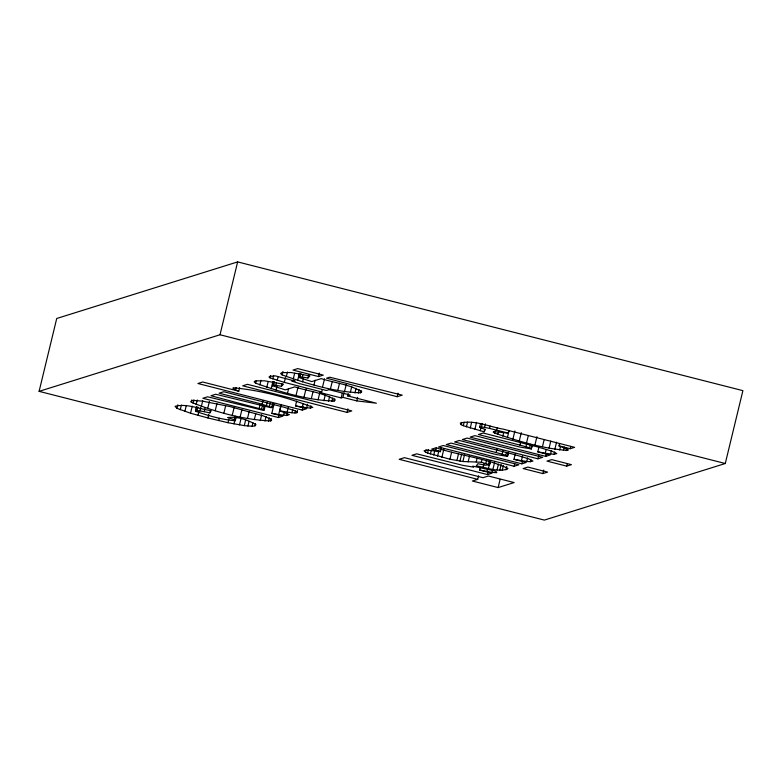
<?xml version="1.0" encoding="UTF-8"?>
<svg xmlns="http://www.w3.org/2000/svg" width="782" height="782" viewBox="0 0 782 782"><rect width="100%" height="100%" fill="white"/><g stroke="black" fill="none" stroke-linecap="round" stroke-linejoin="round"><path stroke-width="1.17" d="M274.091 403.942L271.813 413.346L282.849 416.151L278.421 417.539L202.851 398.282L207.592 396.797L262.498 410.149L264.218 409.895L210.954 395.741L215.705 394.255L270.464 407.588L272.146 407.588L272.996 404.059M39.1 391.352L56.724 318.489L237.64 261.902L742.9 390.648L725.276 463.511L544.36 520.098L39.1 391.352L220.016 334.755L725.276 463.511M196.302 407.129L195.637 411.273C208.393 415.76 221.726 419.592 235.235 420.745L234.258 419.66L227.728 417.559C237.464 416.239 247.552 419.866 255.958 424.597L254.952 425.848L252.107 426.249L244.277 425.633L227.992 422.7L207.924 417.959L190.544 413.228L176.967 408.341L177.827 404.812M180.251 409.768L181.395 405.066M184.865 411.41L186.282 405.535M191.326 402.222L190.867 401.381L191.707 400.795L193.975 400.482L202.167 401.078L230.094 406.601L263.133 415.819L270.65 419.074L271.608 420.169L270.689 420.931C243.661 419.709 216.331 412.407 191.326 402.222L191.893 399.876M190.544 413.228L192.255 406.171M193.086 403.317L193.936 399.788M196.135 404.656L197.279 399.954M195.637 411.273L196.781 406.572M195.451 410.648L197.035 410.57L197.885 407.041M198.002 415.35L198.853 411.831M197.035 410.57L199.928 410.902L200.788 407.383M201.326 406.542L202.743 400.667M220.016 334.755L237.64 261.902M199.928 410.902L204.19 411.674L205.04 408.145M207.68 408.556L209.39 401.508M207.924 417.959L208.784 414.431M204.19 411.674L209.85 412.896L210.417 410.54M215.216 410.716L216.917 403.668M218.774 420.628L219.341 418.282M223.916 413.013L225.617 405.966M239.624 387.677L238.774 391.195L235.597 389.964L236.164 387.608M227.992 422.7L228.843 419.172M232.303 415.086L234.287 406.865M234.258 419.66L235.108 416.132M233.955 423.903L234.805 420.374M235.235 420.745L236.311 416.806M240.162 416.884L241.873 409.836M239.497 424.89L241.208 417.842M244.277 425.633L245.695 419.758M273.25 381.684L272.625 385.829L285.283 389.856L294.785 386.895C308.108 391.215 323.249 392.642 335.283 400.022L334.139 401.078C307.365 400.198 280.826 392.105 255.655 383.19L256.222 380.844M247.503 418.419L249.214 411.371M247.914 426.073L249.057 421.371M259.849 384.988L260.983 380.287M252.107 426.249L252.957 422.72M254.326 419.68L255.743 413.805M254.952 425.848L255.518 423.502M259.253 408.106L260.113 404.577M272.146 407.588L262.117 404.177L262.977 400.648M261.618 408.82L262.469 405.301M266.77 387.354L268.197 381.479M322.262 389.612L321.695 391.968L284.306 382.378L270.025 377.862L270.592 375.516M260.269 420.608L261.687 414.734M263.319 409.436L264.169 405.907M264.189 410.159L265.078 406.376M266.506 405.34L267.356 401.811M272.791 378.987L273.641 375.458M271.178 388.703L272.879 381.655M272.625 385.829L273.192 383.483M272.39 385.203L273.612 385.125L274.462 381.606M264.971 421.127L266.115 416.425M269.409 406.22L270.259 402.691M273.612 385.125L275.86 385.34L276.427 382.985M277.209 380.404L278.06 376.875M271.813 407.129L272.664 403.61M268.451 421.234L269.301 417.705M276.105 390.12L276.955 386.601M270.689 420.931L271.256 418.575M299.711 373.405L299.086 377.55L311.754 381.577L321.246 378.615C334.579 382.936 349.72 384.363 361.753 391.743L360.6 392.799C333.826 391.919 307.287 383.825 282.116 374.91L282.976 371.391M275.86 385.34L281.452 386.288L282.019 383.942M284.306 382.378L285.44 377.677M286.31 376.709L287.453 372.007M271.813 413.346L278.685 414.548L280.953 405.144M278.685 414.548L286.828 415.467L289.36 414.636L279.839 410.833L281.266 404.959M278.421 417.539L278.998 415.183M287.512 393.16L288.656 388.459M283.563 415.242L284.413 411.713M293.24 379.075L294.658 373.2M279.839 410.833L287.131 412.085L288.265 407.383M286.828 415.467L287.395 413.111M297.639 380.423L299.35 373.376M299.369 376.377L299.936 374.031M298.861 376.924L300.073 376.856L300.923 373.327M296.075 395.272L298.059 387.051M287.131 412.085L291.95 412.759L292.8 409.24M300.073 376.856L302.321 377.061L302.888 374.705M238.774 391.195L202.694 382.007L197.905 383.503L302.243 410.091L306.671 408.703L295.498 405.858L296.632 401.156M291.95 412.759L294.97 412.955L295.537 410.599M302.566 381.841L303.426 378.322M294.97 412.955L296.877 412.73L297.453 410.384M302.321 377.061L307.913 378.009L308.773 374.49M304.012 397.1L305.997 388.879M295.498 405.858L302.292 407.08L303.142 403.561M302.243 410.091L303.093 406.562M302.292 407.08L306.72 407.754L307.57 404.235M313.983 384.881L315.117 380.179M311.334 398.644L313.044 391.587M306.72 407.754L310.317 408.057L310.894 405.702M318.557 376.582L323.279 375.106L297.727 368.596L293.006 370.072L318.557 376.582L319.408 373.063M318.049 399.885L319.76 392.838M322.536 386.992L324.53 378.771M323.865 400.795L325.283 394.92M330.473 388.82L332.184 381.772M328.479 401.293L329.623 396.591M331.91 401.391L332.761 397.862M334.139 401.078L334.706 398.732M337.804 390.365L339.515 383.307M321.695 391.968L319.946 392.515L341.157 397.911L342.291 393.219M341.157 397.911L342.897 397.373L344.041 392.672M344.52 391.606L346.221 384.558M342.897 397.373L356.778 400.902L376.396 403.209L347.648 395.887L348.215 393.532M350.326 392.515L351.753 386.64M347.022 412.397L351.773 410.912L247.435 384.324L242.694 385.809L347.022 412.397L347.873 408.878M354.95 393.014L356.084 388.312M358.371 393.111L359.221 389.583M356.778 400.902L357.628 397.383M360.6 392.799L361.176 390.453M397.168 396.718L402.222 395.135L329.721 377.207L326.593 378.195L397.168 396.718L398.018 393.19M441.263 448.135L440.403 451.664L431.664 449.142L436.112 447.754C459.66 455.632 485.417 457.92 507.889 468.35L507.489 469.092C497.244 472.289 486.433 467.45 476.267 465.857L477.88 463.697L485.299 465.173L489.561 464.831L481.341 462.25L462.885 461.517L449.933 459.239L427.588 453.013L425.486 452.113L426.053 449.758M427.588 453.013L428.438 449.484M430.393 454.01L431.244 450.481M433.717 455.056L434.851 450.364M435.77 450.393L436.336 448.037M437.549 456.16L438.966 450.285M441.879 457.304L443.873 449.073M449.933 459.239L451.634 452.192M480.559 423.482L479.532 427.373L485.466 429.523L484.078 431.781L463.315 425.711L461.165 424.685L461.732 422.339M463.315 425.711L464.166 422.192M456.874 460.657L458.575 453.599M466.404 426.845L467.548 422.143M459.963 461.155L461.673 454.107M470.256 428.077L471.683 422.202M462.885 461.517L464.586 454.469M474.86 429.396L476.561 422.348M468.174 461.8L469.591 455.926M480.207 430.804L481.067 427.285M479.532 427.373L481.438 426.943L482.289 423.414M476.218 461.888L477.069 458.369M481.438 426.943L484.576 427.383L485.436 423.854M484.078 431.781L484.645 429.435M481.341 462.25L481.917 459.894M484.576 427.383L489.552 428.428L490.118 426.082M479.562 470.041L491.956 472.445L496.658 472.69L496.756 472.093L494.967 470.96L472.856 466.15L473.667 467.118L463.179 465.437L416.698 453.834L411.938 455.32L487.518 474.576L491.946 473.188L479.562 470.041L480.138 467.685M477.743 479.337L399.172 459.308L404.441 457.666L483.012 477.685L488.388 476.003L514.145 482.562L498.134 487.577L472.367 481.018L477.743 479.337L478.594 475.808M483.071 467.411L483.921 463.882M485.788 463.433L486.648 459.904M559.58 443.521L559.013 445.867L567.155 448.936L568.328 449.846L567.761 450.442C542.835 448.633 518.222 441.195 494.635 433.062L495.211 430.716M488.457 464.264L489.307 460.735M508.779 430.765L508.212 433.12L496.756 430.198L497.323 427.852M487 471.566L487.567 469.21M488.427 468.535L490.138 461.488M489.327 465.202L490.177 461.683M489.561 464.831L490.412 461.302M487.518 474.576L488.085 472.23M497.831 434.411L498.691 430.882M515.387 453.443L513.969 459.317L526.276 462.455L521.868 463.834L446.287 444.567L451.028 443.091L496.189 454.528L507.538 456.395L505.798 455.261L496.159 452.563L497.01 449.034M491.956 472.445L492.523 470.09M492.904 469.337L494.615 462.289M502.806 436.141L503.657 432.622M497.049 469.943L498.466 464.068M502.122 454.147L502.982 450.618M507.41 437.588L509.111 430.53M499.776 470.197L501.194 464.322M502.249 470.246L503.393 465.554M505.798 455.261L506.365 452.915M498.134 487.577L500.118 479.356M507.498 455.994L508.349 452.465M507.538 456.395L508.398 452.866M512.894 439.181L514.888 430.95M505.934 469.787L506.785 466.258M519.287 440.921L521.271 432.69M514.106 466.258L518.847 464.782L443.267 445.515L438.526 447.001L514.106 466.258L514.683 463.912M538.925 447.157L537.791 451.859L550.108 454.997L545.699 456.375L470.119 437.118L474.85 435.633L520.01 447.069L531.369 448.946L529.619 447.812L519.981 445.114L520.548 442.759M513.969 459.317L521.428 460.647L522.562 455.955M526.56 442.808L528.261 435.76M521.868 463.834L522.435 461.478M525.954 446.688L526.521 444.342M529.619 447.812L530.479 444.284M521.428 460.647L526.745 461.439L527.606 457.91M531.32 448.536L532.171 445.017M531.369 448.946L532.219 445.417M526.745 461.439L530.304 461.703L530.87 459.357M534.947 444.899L536.941 436.669M537.938 458.809L542.669 457.323L467.089 438.067L462.358 439.543L537.938 458.809L538.788 455.28M542.464 446.669L544.164 439.611M537.791 451.859L545.25 453.198L546.11 449.67M545.699 456.375L546.266 454.029M542.864 473.589L547.596 472.103L527.879 467.079L523.148 468.565L542.864 473.589L543.715 470.06M549.091 448.106L550.802 441.058M545.25 453.198L550.577 453.98L551.427 450.461M554.858 449.23L556.559 442.182M550.577 453.98L554.125 454.254L554.692 451.898M559.658 450.021L560.508 446.502M563.411 450.491L564.262 446.972M566.109 450.637L566.676 448.282M559.013 445.867L570.186 448.721L570.752 446.366M566.686 466.131L571.427 464.655L551.711 459.63L546.97 461.106L566.686 466.131L567.253 463.785M209.85 412.896L211.218 410.687C199.439 409.094 186.839 403.258 175.051 406.317L176.967 408.341M281.452 386.288L283.485 384.167L264.57 380.805L255.284 380.902L254.15 381.86L255.655 383.19M307.913 378.009L309.946 375.888L291.031 372.525L281.745 372.623L280.611 373.581L282.116 374.91M296.877 412.73L297.365 412.329L295.303 410.921L284.335 407.305L223.808 391.723L219.068 393.209L262.117 404.177M347.648 395.887L350.248 395.066L329.046 389.661L326.436 390.482L299.662 383.659L291.823 381.108L295.137 381.117L275.489 375.917L269.858 376.347L269.018 377.002L270.025 377.862M570.186 448.721L574.614 447.333L503.237 429.142C489.249 426.767 474.498 419.709 460.305 423.013L461.165 424.685M554.125 454.254L556.764 453.628L552.2 451.253L538.133 447.079L483.178 433.033L478.418 434.518L519.981 445.114M530.304 461.703L532.933 461.087L528.378 458.702L514.312 454.528L459.357 440.481L454.596 441.977L496.159 452.563M310.317 408.057L312.8 407.344C287.639 397.393 260.347 390.277 233.339 387.764L232.86 388.243L235.597 389.964M440.403 451.664L427.021 450.07L424.03 450.784L425.486 452.113M508.212 433.12L493.569 431.517L493.217 432.094L494.635 433.062M489.552 428.428L496.756 430.198"/></g></svg>
